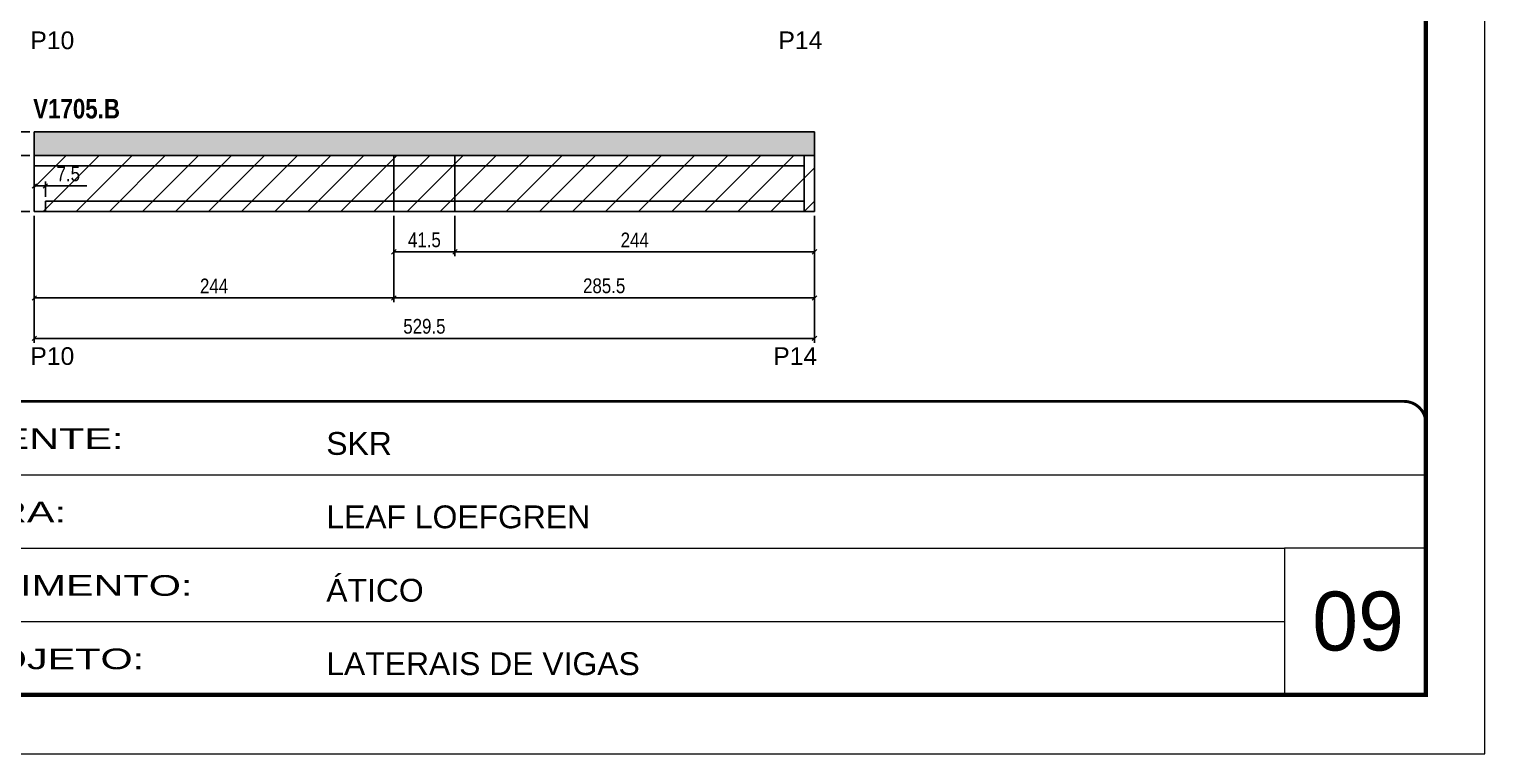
# Model space of a CAD drawing. Extents: x 3309 to 10008, y -2522 to 14608.
# Drawn here: x 3806 to 4794, y 11261 to 11753 of the extents above; entities that cross this region are included whole.
import ezdxf

# ---------------------------------------------------------------- set-up
doc = ezdxf.new("R2010")
doc.units = 0
doc.linetypes.add('CONTINUO', pattern=[0])
doc.linetypes.add('DASHED', pattern=[0.75, 0.5, -0.25])
for name, color, linetype in [('5', 5, 'Continuous'), ('COTA', 241, 'Continuous'), ('NOMENCLATURA', 7, 'Continuous'), ('Painéis', 200, 'Continuous'), ('SARR_2.2x7', 40, 'Continuous')]:
    doc.layers.add(name, color=color, linetype=linetype)
for name, color, linetype, lineweight in [('CARIMBO', 255, 'Continuous', 9), ('Folhas', 255, 'Continuous', 9), ('Hachura', 251, 'Continuous', 9), ('SARRAFO DE PRESSAO', 251, 'DASHED', 9)]:
    doc.layers.add(name, color=color, linetype=linetype, lineweight=lineweight)
doc.styles.add('ARIAL', font='arial.ttf')
doc.styles.add('COTA TECNICA', font='techl___.ttf', dxfattribs={"height": 10})
doc.styles.get("Standard").update_dxf_attribs({"font": 'arial.ttf'})
doc.styles.add('TECNICA', font='techb___.ttf', dxfattribs={"height": 10})
doc.styles.add('Tecnologia', font='')
doc.styles.get('Tecnologia').set_extended_font_data('Forgotten Futurist')
doc.dimstyles.new('PAINEL', dxfattribs={"dimtxt": 10, "dimasz": 3, "dimexe": 3, "dimexo": 3, "dimgap": 3, "dimtad": 1, "dimdec": 1, "dimzin": 12, "dimdsep": 46, "dimtxsty": 'COTA TECNICA', "dimblk1": 'OBLIQUE', "dimblk2": 'OBLIQUE', "dimsah": 1, "dimcen": 0.9, "dimclrd": 4, "dimclre": 4, "dimclrt": 240, "dimadec": 1, "dimazin": 3, "dimtfac": 1, "dimtdec": 1, "dimtmove": 0, "dimatfit": 3, "dimfxl": 1, "dimtolj": 1, "dimtzin": 12, "dimarcsym": 0})

# ---------------------------------------------------------------- blocks, each defined once
blk = doc.blocks.new('9999999999')
at = {"color": 30, "linetype": 'CONTINUO'}
for p, q in [((98564.56, 34379.64), (99583.98, 34379.64)), ((98564.56, 34329.83), (99487.98, 34329.83)), ((99583.98, 34329.83), (99487.98, 34329.83)), ((99487.98, 34329.83), (99487.98, 34230.21)), ((98564.56, 34280.02), (99487.98, 34280.02))]:
    blk.add_line(p, q, dxfattribs=at)
at = {"color": 30, "linetype": 'CONTINUO', "const_width": 2}
blk.add_lwpolyline([(99583.98, 34230.21), (99583.98, 34414.45, 0.414214), (99568.98, 34429.45), (98228.98, 34429.45, 0.414214), (98213.98, 34414.45), (98213.98, 34245.21, 0.414214), (98228.98, 34230.21), (99583.98, 34230.21)], format="xyb", dxfattribs=at)
at = {"layer": 'Folhas'}
blk.add_lwpolyline([(98138.98, 34190.21), (99623.98, 34190.21), (99623.98, 35240.21), (98138.98, 35240.21)], close=True, dxfattribs=at)
at = {"layer": 'Folhas', "color": 30, "const_width": 3}
blk.add_lwpolyline([(98213.98, 34230.21), (99583.98, 34230.21), (99583.98, 35200.21), (98213.98, 35200.21)], close=True, dxfattribs=at)
at = {"color": 7, "linetype": 'Continuous', "ltscale": 5, "style": 'ARIAL'}
for s, height, p in [('SKR', 15.483, (98837.68, 34393.13)), ('LEAF LOEFGREN', 15.4829, (98837.68, 34343.32)), ('ÁTICO', 15.483, (98837.68, 34293.51)), ('LATERAIS DE VIGAS', 15.4829, (98837.68, 34243.7))]:
    blk.add_text(s, height=height, dxfattribs=at).set_placement(p)
at = {"layer": 'Folhas', "color": 7, "style": 'Tecnologia', "width": 1.5}
for s, p in [('CLIENTE:', (98573.65, 34397.17)), ('OBRA:', (98573.65, 34347.31)), ('PAVIMENTO:', (98573.65, 34297.5)), ('PROJETO:', (98573.65, 34247.69))]:
    blk.add_text(s, height=14, dxfattribs=at).set_placement(p)
blk = doc.blocks.new('_Oblique')
at = {"color": 0, "linetype": 'ByBlock', "lineweight": -2}
blk.add_line((-0.5, -0.5), (0.5, 0.5), dxfattribs=at)
blk = doc.blocks.new('*D2569')
at = {"layer": 'COTA', "color": 4, "lineweight": -2, "transparency": 16777216}
for p, q in [((3809.9, 11625.75), (3809.9, 11539.68)), ((4339.4, 11625.75), (4339.4, 11539.68)), ((3809.9, 11542.68), (4339.4, 11542.68))]:
    blk.add_line(p, q, dxfattribs=at)
at = {"layer": 'Defpoints', "color": 0, "transparency": 16777216}
for p in [(3809.9, 11628.75), (4339.4, 11628.75), (4339.4, 11542.68)]:
    blk.add_point(p, dxfattribs=at)
at = {"layer": 'COTA', "color": 4, "lineweight": -2, "transparency": 16777216, "xscale": 3, "yscale": 3, "zscale": 3, "rotation": 180}
blk.add_blockref('_Oblique', (3809.9, 11542.68), dxfattribs=at)
at = {"layer": 'COTA', "color": 4, "lineweight": -2, "transparency": 16777216, "xscale": 3, "yscale": 3, "zscale": 3}
blk.add_blockref('_Oblique', (4339.4, 11542.68), dxfattribs=at)
at = {"layer": 'COTA', "color": 240, "transparency": 16777216, "insert": (4074.65, 11550.82), "char_height": 10, "attachment_point": 5, "style": 'COTA TECNICA'}
blk.add_mtext('\\A1;529.5', dxfattribs=at)
blk = doc.blocks.new('*D2570')
at = {"layer": 'COTA', "color": 4, "lineweight": -2, "transparency": 16777216}
for p, q in [((3809.9, 11625.75), (3809.9, 11567.16)), ((4053.9, 11625.75), (4053.9, 11567.16)), ((3809.9, 11570.16), (4053.9, 11570.16))]:
    blk.add_line(p, q, dxfattribs=at)
at = {"layer": 'Defpoints', "color": 0, "transparency": 16777216}
for p in [(3809.9, 11628.75), (4053.9, 11628.75), (4053.9, 11570.16)]:
    blk.add_point(p, dxfattribs=at)
at = {"layer": 'COTA', "color": 4, "lineweight": -2, "transparency": 16777216, "xscale": 3, "yscale": 3, "zscale": 3, "rotation": 180}
blk.add_blockref('_Oblique', (3809.9, 11570.16), dxfattribs=at)
at = {"layer": 'COTA', "color": 4, "lineweight": -2, "transparency": 16777216, "xscale": 3, "yscale": 3, "zscale": 3}
blk.add_blockref('_Oblique', (4053.9, 11570.16), dxfattribs=at)
at = {"layer": 'COTA', "color": 240, "transparency": 16777216, "insert": (3931.9, 11578.23), "char_height": 10, "attachment_point": 5, "style": 'COTA TECNICA'}
blk.add_mtext('\\A1;244', dxfattribs=at)
blk = doc.blocks.new('*D2571')
at = {"layer": 'COTA', "color": 4, "lineweight": -2, "transparency": 16777216}
for p, q in [((4053.9, 11625.75), (4053.9, 11567.16)), ((4339.4, 11625.75), (4339.4, 11567.16)), ((4053.9, 11570.16), (4339.4, 11570.16))]:
    blk.add_line(p, q, dxfattribs=at)
at = {"layer": 'Defpoints', "color": 0, "transparency": 16777216}
for p in [(4053.9, 11628.75), (4339.4, 11628.75), (4339.4, 11570.16)]:
    blk.add_point(p, dxfattribs=at)
at = {"layer": 'COTA', "color": 4, "lineweight": -2, "transparency": 16777216, "xscale": 3, "yscale": 3, "zscale": 3, "rotation": 180}
blk.add_blockref('_Oblique', (4053.9, 11570.16), dxfattribs=at)
at = {"layer": 'COTA', "color": 4, "lineweight": -2, "transparency": 16777216, "xscale": 3, "yscale": 3, "zscale": 3}
blk.add_blockref('_Oblique', (4339.4, 11570.16), dxfattribs=at)
at = {"layer": 'COTA', "color": 240, "transparency": 16777216, "insert": (4196.65, 11578.29), "char_height": 10, "attachment_point": 5, "style": 'COTA TECNICA'}
blk.add_mtext('\\A1;285.5', dxfattribs=at)
blk = doc.blocks.new('*D2572')
at = {"layer": 'COTA', "color": 4, "lineweight": -2, "transparency": 16777216}
for p, q in [((3789.22, 11682.75), (3789.22, 11701.77)), ((3806.9, 11682.75), (3786.22, 11682.75)), ((3789.22, 11666.75), (3789.22, 11682.75)), ((3806.9, 11666.75), (3786.22, 11666.75))]:
    blk.add_line(p, q, dxfattribs=at)
at = {"layer": 'Defpoints', "color": 0, "transparency": 16777216}
for p in [(3789.22, 11682.75), (3809.9, 11682.75), (3809.9, 11666.75)]:
    blk.add_point(p, dxfattribs=at)
at = {"layer": 'COTA', "color": 4, "lineweight": -2, "transparency": 16777216, "xscale": 3, "yscale": 3, "zscale": 3}
for p, rotation in [((3789.22, 11682.75), 90), ((3789.22, 11666.75), 270)]:
    blk.add_blockref('_Oblique', p, dxfattribs=dict(at, rotation=rotation))
at = {"layer": 'COTA', "color": 240, "transparency": 16777216, "insert": (3781.12, 11693.76), "char_height": 10, "attachment_point": 5, "rotation": 90, "style": 'COTA TECNICA'}
blk.add_mtext('\\A1;16', dxfattribs=at)
blk = doc.blocks.new('*D2573')
at = {"layer": 'COTA', "color": 4, "lineweight": -2, "transparency": 16777216}
for p, q in [((3806.9, 11666.75), (3786.22, 11666.75)), ((3789.22, 11666.75), (3789.22, 11628.75)), ((3806.9, 11628.75), (3786.22, 11628.75))]:
    blk.add_line(p, q, dxfattribs=at)
at = {"layer": 'Defpoints', "color": 0, "transparency": 16777216}
for p in [(3809.9, 11666.75), (3789.22, 11628.75), (3809.9, 11628.75)]:
    blk.add_point(p, dxfattribs=at)
at = {"layer": 'COTA', "color": 4, "lineweight": -2, "transparency": 16777216, "xscale": 3, "yscale": 3, "zscale": 3}
for p, rotation in [((3789.22, 11666.75), 90), ((3789.22, 11628.75), 270)]:
    blk.add_blockref('_Oblique', p, dxfattribs=dict(at, rotation=rotation))
at = {"layer": 'COTA', "color": 240, "transparency": 16777216, "insert": (3780.98, 11647.75), "char_height": 10, "attachment_point": 5, "rotation": 90, "style": 'COTA TECNICA'}
blk.add_mtext('\\A1;38', dxfattribs=at)
blk = doc.blocks.new('*D2574')
at = {"layer": 'COTA', "color": 4, "lineweight": -2, "transparency": 16777216}
for p, q in [((3806.9, 11682.75), (3755.99, 11682.75)), ((3758.99, 11628.75), (3758.99, 11682.75)), ((3806.9, 11628.75), (3755.99, 11628.75))]:
    blk.add_line(p, q, dxfattribs=at)
at = {"layer": 'Defpoints', "color": 0, "transparency": 16777216}
for p in [(3758.99, 11682.75), (3809.9, 11682.75), (3809.9, 11628.75)]:
    blk.add_point(p, dxfattribs=at)
at = {"layer": 'COTA', "color": 4, "lineweight": -2, "transparency": 16777216, "xscale": 3, "yscale": 3, "zscale": 3}
for p, rotation in [((3758.99, 11682.75), 90), ((3758.99, 11628.75), 270)]:
    blk.add_blockref('_Oblique', p, dxfattribs=dict(at, rotation=rotation))
at = {"layer": 'COTA', "color": 240, "transparency": 16777216, "insert": (3750.88, 11655.75), "char_height": 10, "attachment_point": 5, "rotation": 90, "style": 'COTA TECNICA'}
blk.add_mtext('\\A1;54', dxfattribs=at)
blk = doc.blocks.new('*D2575')
at = {"layer": 'COTA', "color": 4, "lineweight": -2, "transparency": 16777216}
for p, q in [((4053.9, 11625.75), (4053.9, 11598.39)), ((4095.4, 11625.75), (4095.4, 11598.39)), ((4053.9, 11601.39), (4095.4, 11601.39))]:
    blk.add_line(p, q, dxfattribs=at)
at = {"layer": 'Defpoints', "color": 0, "transparency": 16777216}
for p in [(4053.9, 11628.75), (4095.4, 11628.75), (4095.4, 11601.39)]:
    blk.add_point(p, dxfattribs=at)
at = {"layer": 'COTA', "color": 4, "lineweight": -2, "transparency": 16777216, "xscale": 3, "yscale": 3, "zscale": 3, "rotation": 180}
blk.add_blockref('_Oblique', (4053.9, 11601.39), dxfattribs=at)
at = {"layer": 'COTA', "color": 4, "lineweight": -2, "transparency": 16777216, "xscale": 3, "yscale": 3, "zscale": 3}
blk.add_blockref('_Oblique', (4095.4, 11601.39), dxfattribs=at)
at = {"layer": 'COTA', "color": 240, "transparency": 16777216, "insert": (4074.65, 11609.5), "char_height": 10, "attachment_point": 5, "style": 'COTA TECNICA'}
blk.add_mtext('\\A1;41.5', dxfattribs=at)
blk = doc.blocks.new('*D2576')
at = {"layer": 'COTA', "color": 4, "lineweight": -2, "transparency": 16777216}
for p, q in [((4095.4, 11625.75), (4095.4, 11598.39)), ((4339.4, 11625.75), (4339.4, 11598.39)), ((4095.4, 11601.39), (4339.4, 11601.39))]:
    blk.add_line(p, q, dxfattribs=at)
at = {"layer": 'Defpoints', "color": 0, "transparency": 16777216}
for p in [(4095.4, 11628.75), (4339.4, 11628.75), (4339.4, 11601.39)]:
    blk.add_point(p, dxfattribs=at)
at = {"layer": 'COTA', "color": 4, "lineweight": -2, "transparency": 16777216, "xscale": 3, "yscale": 3, "zscale": 3, "rotation": 180}
blk.add_blockref('_Oblique', (4095.4, 11601.39), dxfattribs=at)
at = {"layer": 'COTA', "color": 4, "lineweight": -2, "transparency": 16777216, "xscale": 3, "yscale": 3, "zscale": 3}
blk.add_blockref('_Oblique', (4339.4, 11601.39), dxfattribs=at)
at = {"layer": 'COTA', "color": 240, "transparency": 16777216, "insert": (4217.4, 11609.46), "char_height": 10, "attachment_point": 5, "style": 'COTA TECNICA'}
blk.add_mtext('\\A1;244', dxfattribs=at)
blk = doc.blocks.new('*D2577')
at = {"layer": 'COTA', "color": 4, "lineweight": -2, "transparency": 16777216}
for p, q in [((3809.9, 11638.4), (3809.9, 11649.14)), ((3817.4, 11638.75), (3817.4, 11649.14)), ((3809.9, 11646.14), (3817.4, 11646.14)), ((3817.4, 11646.14), (3845.55, 11646.14))]:
    blk.add_line(p, q, dxfattribs=at)
at = {"layer": 'Defpoints', "color": 0, "transparency": 16777216}
for p in [(3817.4, 11646.14), (3809.9, 11635.4), (3817.4, 11635.75)]:
    blk.add_point(p, dxfattribs=at)
at = {"layer": 'COTA', "color": 4, "lineweight": -2, "transparency": 16777216, "xscale": 3, "yscale": 3, "zscale": 3, "rotation": 180}
blk.add_blockref('_Oblique', (3809.9, 11646.14), dxfattribs=at)
at = {"layer": 'COTA', "color": 4, "lineweight": -2, "transparency": 16777216, "xscale": 3, "yscale": 3, "zscale": 3}
blk.add_blockref('_Oblique', (3817.4, 11646.14), dxfattribs=at)
at = {"layer": 'COTA', "color": 240, "transparency": 16777216, "insert": (3832.98, 11654.25), "char_height": 10, "attachment_point": 5, "style": 'COTA TECNICA'}
blk.add_mtext('\\A1;7.5', dxfattribs=at)

msp = doc.modelspace()

# ---------------------------------------------------------------- hatches: boundary and pattern name
at = {"layer": 'COTA'}
h = msp.add_hatch(dxfattribs=at)
h.set_pattern_fill('AR-CONC', color=256, scale=0.03)
h.set_pattern_definition([(50, (-3183.5, -532.7134), (5.46554, -0.4781726), [0.5715, -6.2865]), (355, (-3183.5, -532.7134), (-1.0573026, 5.7317054), [0.4572, -5.0292175]), (100.451445, (-3183.0445, -532.753), (4.4082374, 5.2535326), [0.4857003, -5.3427073]), (46.1842, (-3183.5, -531.1894), (8.1323712, -1.2612698), [0.85725, -9.42975]), (96.63556, (-3182.822, -531.2945), (7.122124, 7.4227837), [0.7285507, -8.0140682]), (351.18415, (-3183.5, -531.189), (7.122124, 7.4227837), [0.685799, -7.543792]), (21, (-3182.738, -531.5704), (4.5484317, -3.067956), [0.5715, -6.2865]), (326, (-3182.738, -531.5704), (1.8540609, 5.525639), [0.4572, -5.0292]), (71.451445, (-3182.359, -531.826), (6.4024926, 2.457683), [0.4857003, -5.3426981]), (37.5, (-3183.5, -532.7134), (0.0926581, 2.53665117), [0, -4.96824, 0, -5.1054, 0, -5.04825]), (7.5, (-3183.5, -532.7134), (2.0045899, 3.00541724), [0, -2.91084, 0, -4.85394, 0, -1.92405]), (327.5, (-3185.1993, -532.7134), (4.06771786, -0.17186232), [0, -1.905, 0, -5.9436, 0, -7.8867]), (317.5, (-3185.9613, -532.7134), (4.4438754, 0.7627947), [0, -2.4765, 0, -3.94716, 0, -5.6007])])
h.paths.add_polyline_path([(3809.9, 11682.75), (3809.9, 11666.75), (4339.4, 11666.75), (4339.4, 11682.75)])
at = {"layer": 'Hachura', "linetype": 'ByBlock'}
h = msp.add_hatch(dxfattribs=at)
h.set_pattern_fill('ANSI31', color=256, scale=5)
h.paths.add_polyline_path([(4053.9, 12171.44), (4053.9, 12211.44), (3809.9, 12211.44), (3809.9, 12171.44)])
h.paths.add_polyline_path([(4201.9, 12171.44), (4201.9, 12211.44), (4053.9, 12211.44), (4053.9, 12171.44)])
h.paths.add_polyline_path([(4072.9, 12042.61), (4072.9, 12004.61), (4229.4, 12004.61), (4229.4, 12042.61)])
h.paths.add_polyline_path([(4042.9, 12004.61), (4042.9, 12040.61), (3809.9, 12040.61), (3809.9, 12004.61)])
h.paths.add_polyline_path([(3809.9, 11883.04), (3809.9, 11843.04), (4053.9, 11843.04), (4053.9, 11883.04)])
h.paths.add_polyline_path([(4053.9, 11843.04), (4098.9, 11843.04), (4098.9, 11883.04), (4053.9, 11883.04)])
h.paths.add_polyline_path([(4342.9, 11843.04), (4342.9, 11883.04), (4098.9, 11883.04), (4098.9, 11843.04)])
h.paths.add_polyline_path([(4095.4, 11666.75), (4095.4, 11628.75), (4339.4, 11628.75), (4339.4, 11666.75)])
h.paths.add_polyline_path([(4095.4, 11666.75), (4053.9, 11666.75), (4053.9, 11628.75), (4095.4, 11628.75)])
h.paths.add_polyline_path([(3809.9, 11666.75), (3809.9, 11628.75), (4053.9, 11628.75), (4053.9, 11666.75)])

# ---------------------------------------------------------------- linework, layer by layer
at = {"layer": 'COTA'}
for p, q in [((3809.9, 11682.75), (3809.9, 11666.75)), ((3809.9, 11682.75), (4339.4, 11682.75)), ((4339.4, 11682.75), (4339.4, 11666.75))]:
    msp.add_line(p, q, dxfattribs=at)
at = {"layer": 'Painéis', "linetype": 'ByBlock'}
for p, q in [((4339.4, 11666.75), (3809.9, 11666.75)), ((3809.9, 11666.75), (3809.9, 11628.75)), ((4053.9, 11666.75), (4053.9, 11628.75)), ((4095.4, 11628.75), (4095.4, 11666.75)), ((4339.4, 11628.75), (4339.4, 11666.75)), ((3809.9, 11628.75), (4339.4, 11628.75))]:
    msp.add_line(p, q, dxfattribs=at)
at = {"layer": 'SARR_2.2x7', "linetype": 'Continuous'}
for p, q in [((3809.9, 11659.75), (4053.9, 11659.75)), ((4332.4, 11659.75), (4053.9, 11659.75)), ((4332.4, 11628.75), (4332.4, 11666.75)), ((3817.4, 11628.75), (3817.4, 11635.75)), ((3817.4, 11635.75), (4053.9, 11635.75)), ((4332.4, 11635.75), (4053.9, 11635.75))]:
    msp.add_line(p, q, dxfattribs=at)

# ---------------------------------------------------------------- block references
at = {"layer": 'SARRAFO DE PRESSAO', "color": 6, "linetype": 'ByBlock'}
msp.add_blockref('9999999999', (-94829.61, -22929.5), dxfattribs=at)

# ---------------------------------------------------------------- texts
at = {"layer": '5', "linetype": 'Continuous'}
for s, p in [('P10', (3807.22, 11738.95)), ('P14', (4314.92, 11738.95)), ('P10', (3807.22, 11524.67)), ('P14', (4311.42, 11524.67))]:
    msp.add_text(s, height=12, rotation=0.00004, dxfattribs=at).set_placement(p)
at = {"layer": 'CARIMBO', "style": 'ARIAL'}
msp.add_text('09', height=40, dxfattribs=at).set_placement((4677.23, 11330.85))
at = {"layer": 'NOMENCLATURA', "style": 'TECNICA'}
msp.add_text('V1705.B', height=13.2, dxfattribs=at).set_placement((3809.18, 11691.94))

# ---------------------------------------------------------------- dimensions: what is measured, and where the dimension line sits
at = {"layer": 'COTA'}
for base, p1, p2, angle, picture, middle in [((3789.22, 11682.75), (3809.9, 11666.75), (3809.9, 11682.75), 90, '*D2572', (3781.12, 11693.76)), ((3758.99, 11682.75), (3809.9, 11628.75), (3809.9, 11682.75), 90, '*D2574', (3750.88, 11655.75)), ((3789.22, 11628.75), (3809.9, 11666.75), (3809.9, 11628.75), 90, '*D2573', (3780.98, 11647.75)), ((4339.4, 11542.68), (3809.9, 11628.75), (4339.4, 11628.75), 180, '*D2569', (4074.65, 11550.82))]:
    dim = msp.add_linear_dim(base=base, p1=p1, p2=p2, angle=angle, dimstyle='PAINEL', dxfattribs=at)
    dim.commit()
    dim.dimension.update_dxf_attribs({"geometry": picture, "text_midpoint": middle})
dim = msp.add_linear_dim(base=(3817.4, 11646.14), p1=(3809.9, 11635.4), p2=(3817.4, 11635.75), dimstyle='PAINEL', dxfattribs=at)
dim.commit()
dim.dimension.update_dxf_attribs({"geometry": '*D2577', "text_midpoint": (3832.98, 11646.14), "dimtype": 160})
for base, p1, p2, picture, middle in [((4053.9, 11570.16), (3809.9, 11628.75), (4053.9, 11628.75), '*D2570', (3931.9, 11578.23)), ((4095.4, 11601.39), (4053.9, 11628.75), (4095.4, 11628.75), '*D2575', (4074.65, 11609.5))]:
    dim = msp.add_linear_dim(base=base, p1=p1, p2=p2, dimstyle='PAINEL', dxfattribs=at)
    dim.commit()
    dim.dimension.update_dxf_attribs({"geometry": picture, "text_midpoint": middle})
for base, p1, picture, middle in [((4339.4, 11570.16), (4053.9, 11628.75), '*D2571', (4196.65, 11578.29)), ((4339.4, 11601.39), (4095.4, 11628.75), '*D2576', (4217.4, 11609.46))]:
    dim = msp.add_linear_dim(base=base, p1=p1, p2=(4339.4, 11628.75), dimstyle='PAINEL', override={"dimtmove": 1}, dxfattribs=at)
    dim.commit()
    dim.dimension.update_dxf_attribs({"geometry": picture, "text_midpoint": middle})

doc.saveas('drawing.dxf')
